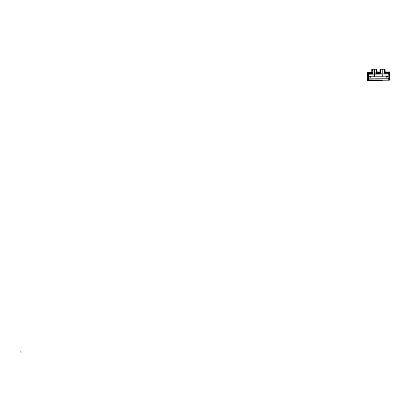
<?xml version="1.0" encoding="UTF-8"?>
<svg xmlns="http://www.w3.org/2000/svg" width="410" height="410" viewBox="0 0 410 410"><rect width="100%" height="100%" fill="white"/><g stroke="black" fill="none" stroke-linecap="round" stroke-linejoin="round"><path stroke-width="0.61" d="M368.124 75.03L368.364 72.929L368.016 80.227L368.257 78.125M370.589 80.35C368.58 80.483 373.961 80.227 371.844 80.35M377.277 80.227L374.827 80.309M379.691 80.242L382.14 80.16M372.393 72.478L367.375 72.585L367.544 80.611L389.5 80.15L389.331 72.124L384.313 72.232M376.16 72.401L380.547 72.309M371.957 72.688L368.206 72.765L368.18 80.232M376.334 72.596L378.169 72.56M387.327 72.365L388.552 72.503M367.38 72.949L372.69 72.837M375.893 72.77L380.372 72.678M384.211 72.596L389.341 72.488M368.211 73.047L372.695 72.954M375.893 72.888L380.377 72.79M384.216 72.713L389.341 72.606M368.221 73.395L372.7 73.303M375.903 73.236L381.023 73.129M384.221 73.062L389.351 72.954M368.236 74.184L373.356 74.077M375.278 74.036L381.679 73.902M383.601 73.861L389.367 73.744M389.382 74.594L388.736 74.605L388.695 72.503M367.457 76.598L389.418 76.137M389.449 77.68L388.803 77.695L388.849 79.96M368.339 78.976L389.464 78.53M388.839 79.335L389.485 79.32M367.534 80.247L368.364 80.227M369.615 80.201L372.157 80.15M369.436 80.37L379.455 80.16M371.921 69.931L372.572 69.931M376.067 69.931L376.513 69.931M380.536 69.931L380.808 69.531M384.575 69.931L384.298 69.531M368.318 75.035L367.867 75.025L367.837 76.567L368.288 76.578M20.505 351.877L20.992 351.97M388.998 74.599L389.064 77.69M379.368 72.211L377.138 72.016L377.154 72.739M379.127 72.457L377.384 72.252L377.395 72.734M384.949 72.596L384.949 69.531L380.157 69.531L380.157 72.596M384.764 69.531L384.764 72.596M384.575 69.531L384.575 72.585M382.556 69.531L382.556 76.28M380.536 69.531L380.536 72.585M380.347 69.531L380.347 72.596M376.718 72.678L376.718 69.531L371.921 69.531L371.921 72.898M376.529 69.531L376.529 72.678M376.339 69.931L376.339 70.392M374.407 69.531L374.233 76.455L374.233 69.531M374.32 69.531L374.32 76.455M372.3 69.931L372.3 70.392M372.111 69.531L372.111 72.898M386.727 76.649L386.328 76.649L386.328 77.054L386.727 77.054L386.727 76.649M387.317 76.649L386.912 76.649L386.912 77.054L387.317 77.054L387.317 76.649M370.379 76.936L369.974 76.936L369.974 77.341L370.379 77.341L370.379 76.936"/></g></svg>
